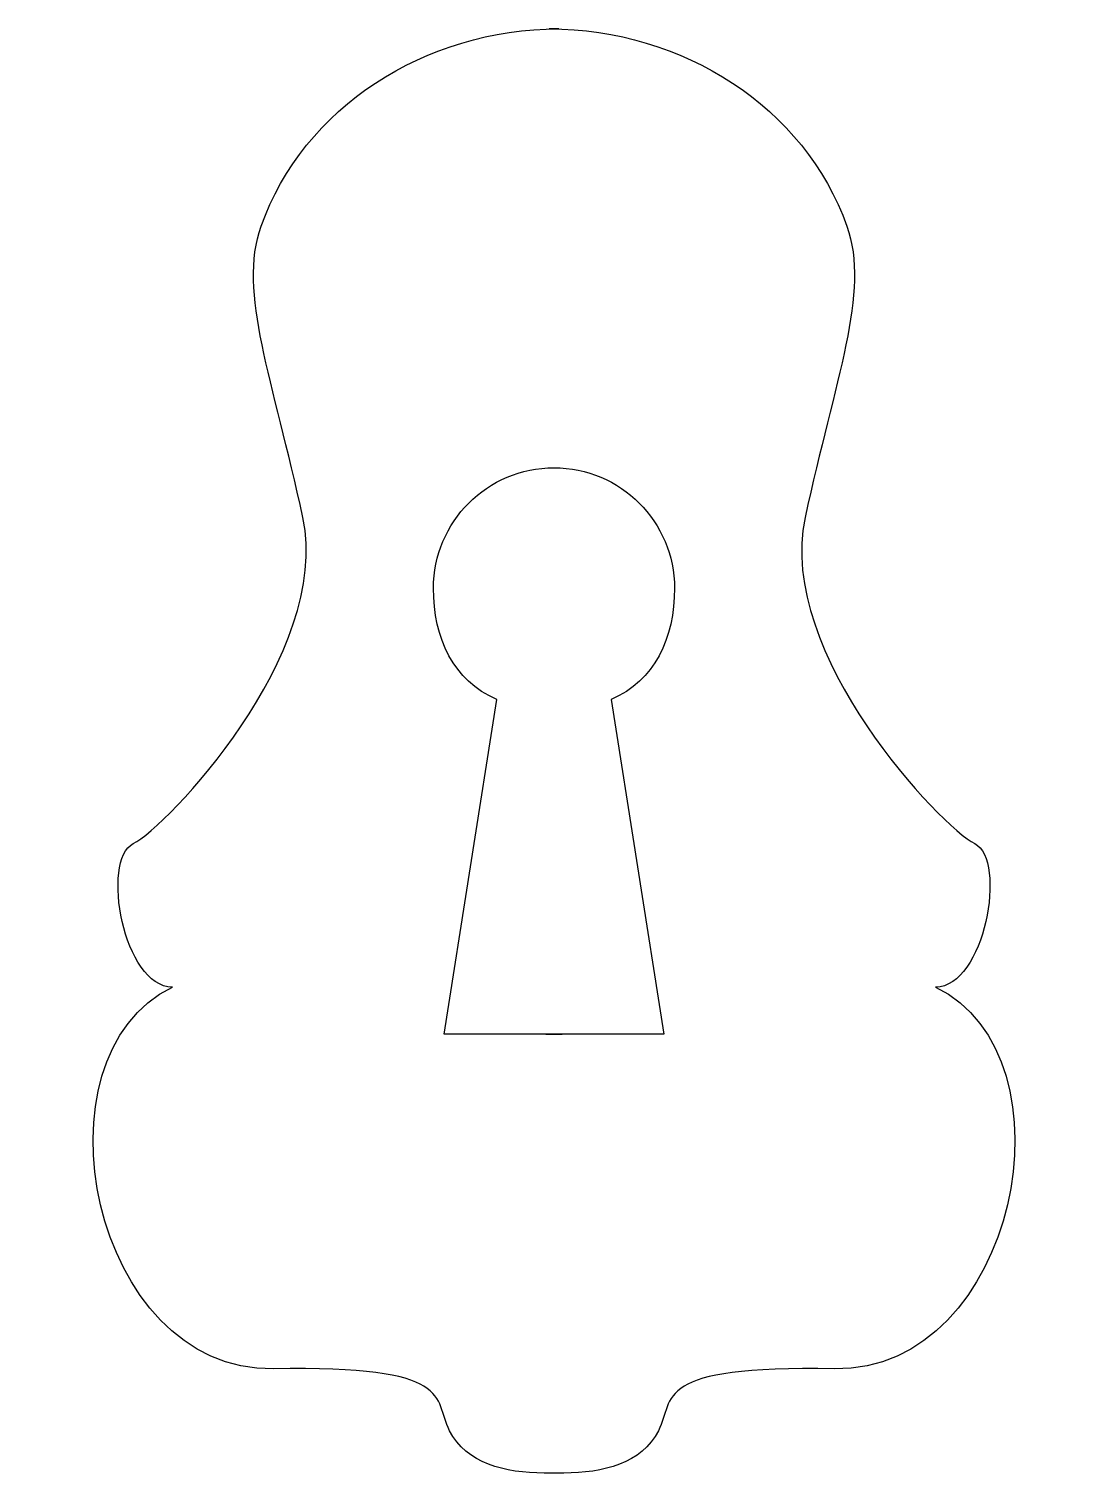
# Model space of a CAD drawing. Header units: centimetres. Extents: x -4.8 to 4.8, y -6.7 to 6.7.
import ezdxf

# ---------------------------------------------------------------- set-up
doc = ezdxf.new("R2010")
doc.units = ezdxf.units.CM
doc.header["$MEASUREMENT"] = 0
doc.layers.add('Camada 1', color=7, linetype='Continuous')

msp = doc.modelspace()

# ---------------------------------------------------------------- linework, layer by layer
at = {"layer": 'Camada 1'}
msp.add_open_spline([(0.09021, -6.66434), (0.45137, -6.66434), (0.81281, -6.57406), (0.96323, -6.27305), (0.96323, -6.27305), (1.11365, -5.97204), (0.90309, -5.67104), (2.58857, -5.70118), (2.58857, -5.70118), (4.27431, -5.73134), (4.84618, -2.81156), (3.52173, -2.17942), (3.52173, -2.17942), (3.97329, -2.17942), (4.18401, -1.00554), (3.88289, -0.85497), (3.88289, -0.85497), (3.58201, -0.7044), (2.04681, 0.89078), (2.31772, 2.15509), (2.31772, 2.15509), (2.59196, 3.43427), (2.91973, 4.23199), (2.70261, 4.84418), (2.70261, 4.84418), (2.31414, 5.93864), (1.19117, 6.66434), (-0.0434, 6.66434), (-0.0434, 6.66434), (-0.0434, 6.66434), (0.04322, 6.66434), (0.04322, 6.66434), (0.04322, 6.66434), (-1.19106, 6.66434), (-2.31419, 5.93864), (-2.70247, 4.84422), (-2.70247, 4.84422), (-2.91985, 4.23203), (-2.59182, 3.43431), (-2.31785, 2.15513), (-2.31785, 2.15513), (-2.04686, 0.89082), (-3.58187, -0.70435), (-3.88302, -0.85493), (-3.88302, -0.85493), (-4.1839, -1.00548), (-3.9733, -2.17938), (-3.52186, -2.17938), (-3.52186, -2.17938), (-4.84618, -2.81155), (-4.27418, -5.73131), (-2.5887, -5.70114), (-2.5887, -5.70114), (-0.90296, -5.671), (-1.11381, -5.97199), (-0.96323, -6.27301), (-0.96323, -6.27301), (-0.81265, -6.57403), (-0.4515, -6.6643), (-0.09034, -6.6643), (-0.09034, -6.6643), (-0.09034, -6.6643), (0.09021, -6.66431), (0.09021, -6.66431), (0.09021, -6.66431), (0.09021, -6.66431), (0.09021, -6.66434), (0.09021, -6.66434)], degree=3, knots=[0, 0, 0, 0, 0.05555556, 0.05555556, 0.05555556, 0.05555556, 0.11111111, 0.11111111, 0.11111111, 0.11111111, 0.16666667, 0.16666667, 0.16666667, 0.16666667, 0.22222222, 0.22222222, 0.22222222, 0.22222222, 0.27777778, 0.27777778, 0.27777778, 0.27777778, 0.33333333, 0.33333333, 0.33333333, 0.33333333, 0.38888889, 0.38888889, 0.38888889, 0.38888889, 0.44444444, 0.44444444, 0.44444444, 0.44444444, 0.5, 0.5, 0.5, 0.5, 0.55555556, 0.55555556, 0.55555556, 0.55555556, 0.61111111, 0.61111111, 0.61111111, 0.61111111, 0.66666667, 0.66666667, 0.66666667, 0.66666667, 0.72222222, 0.72222222, 0.72222222, 0.72222222, 0.77777778, 0.77777778, 0.77777778, 0.77777778, 0.83333333, 0.83333333, 0.83333333, 0.83333333, 0.88888889, 0.88888889, 0.88888889, 0.88888889, 1, 1, 1, 1], dxfattribs=at)
at = {"layer": 'Camada 1', "color": 7}
msp.add_open_spline([(-0.07418, -2.61402), (-0.07418, -2.61402), (1.01398, -2.61402), (1.01398, -2.61402), (1.01398, -2.61402), (1.01398, -2.61402), (0.5281, 0.47668), (0.5281, 0.47668), (0.5281, 0.47668), (0.92762, 0.64564), (1.11238, 1.04072), (1.11238, 1.50144), (1.11238, 1.50144), (1.11238, 2.1157), (0.61409, 2.61385), (-0.00006, 2.61385), (-0.00006, 2.61385), (-0.61434, 2.61385), (-1.11224, 2.11569), (-1.11224, 1.50144), (-1.11224, 1.50144), (-1.11224, 1.04072), (-0.92759, 0.64565), (-0.52849, 0.47668), (-0.52849, 0.47668), (-0.52849, 0.47668), (-1.01411, -2.61402), (-1.01411, -2.61402), (-1.01411, -2.61402), (-1.01411, -2.61402), (0.07404, -2.61402), (0.07404, -2.61402), (0.07404, -2.61402), (0.07404, -2.61402), (-0.07418, -2.61402), (-0.07418, -2.61402)], degree=3, knots=[0, 0, 0, 0, 0.1, 0.1, 0.1, 0.1, 0.2, 0.2, 0.2, 0.2, 0.3, 0.3, 0.3, 0.3, 0.4, 0.4, 0.4, 0.4, 0.5, 0.5, 0.5, 0.5, 0.6, 0.6, 0.6, 0.6, 0.7, 0.7, 0.7, 0.7, 0.8, 0.8, 0.8, 0.8, 1, 1, 1, 1], dxfattribs=at)

doc.saveas('drawing.dxf')
